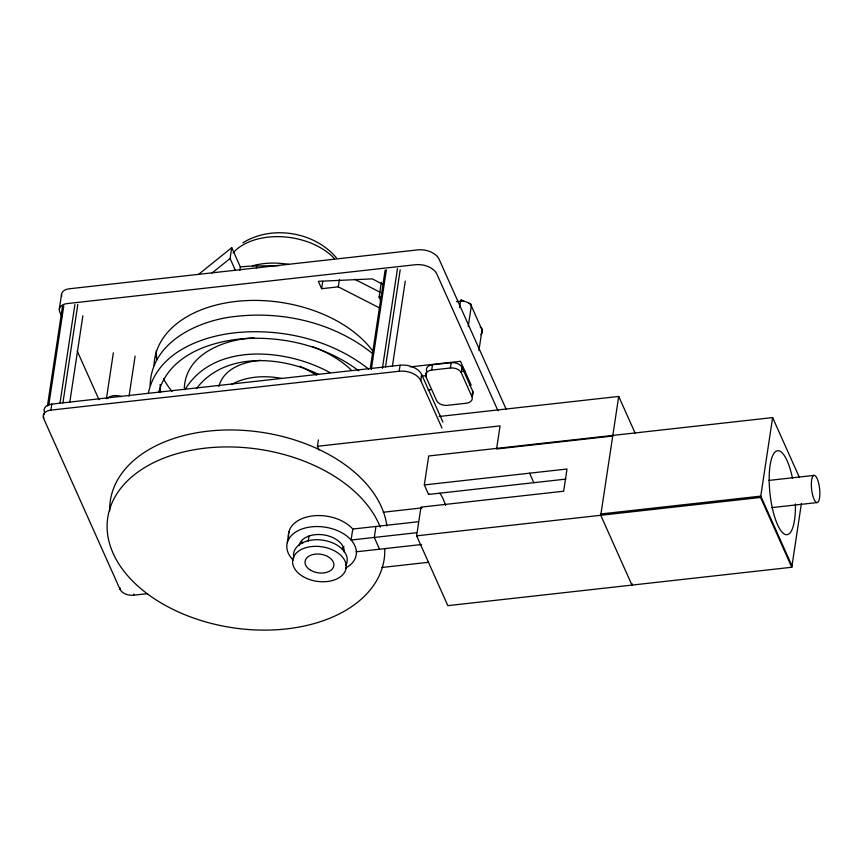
<?xml version="1.0" encoding="UTF-8"?>
<svg xmlns="http://www.w3.org/2000/svg" width="863" height="863" viewBox="0 0 863 863"><rect width="100%" height="100%" fill="white"/><g stroke="black" fill="none" stroke-linecap="round" stroke-linejoin="round"><path stroke-width="1.29" d="M160.13 384.402L160.572 392.32M184.337 387.832C185.901 353.83 224.822 339.127 254.024 337.875M59.299 309.191L61.532 294.369M147.573 593.647L133.646 595.2A11.003 7.098 8.6 0 1 120 589.246L43.625 418.415L43.797 417.282M44.196 414.639L44.423 413.129M47.443 405.923L62.535 306.149M48.695 405.599L63.786 305.826M43.625 418.415A11.003 7.098 8.6 0 1 50.895 410.119L51.812 404.089L400.065 365.222A17.465 11.273 8.6 0 1 421.727 374.661L442.913 422.05M60 403.032L74.887 304.585M62.923 402.892L77.81 304.445M69.795 402.234L82.87 315.761M106.419 398.738L113.366 352.805M129.04 396.279L135.113 356.095M120 589.246L120.173 588.113M156.171 355.901L156.063 356.581A119.342 77.034 8.6 0 0 156.408 357.972M133.646 595.2L133.819 594.068M235.48 270.54L230.087 258.479L231.726 247.67L198.9 274.121M239.838 270.346L240.346 266.969L231.726 247.67M256.43 267.983L256.743 265.955L278.706 265.653M379.321 307.8L338.285 286.84L321.619 288.706L322.74 281.295M287.293 542.676L288.954 531.694M338.285 286.84L339.407 279.439M319.073 449.957L317.433 446.29L318.393 439.947M308.177 541.284L308.965 536.096M381.122 301.716L379.084 297.174L381.327 282.352M370.238 368.587L385.125 270.151M371.295 369.591L386.387 269.817M382.395 368.35L397.476 268.576M356.473 551.112L356.365 551.791L421.522 544.521M385.524 366.883L400.205 269.774M392.395 366.225L405.265 281.09M50.895 410.119L399.159 371.252L400.065 365.222M375.955 526.452L374.294 537.444L379.547 549.213M441.996 428.091L420.81 380.702L421.727 374.661M425.912 376.656L426.71 371.327A8.738 5.642 8.6 0 1 432.492 364.758L451.209 362.665A8.738 5.642 8.6 0 1 462.029 367.39L472.751 391.349L471.942 396.667A8.738 5.642 8.6 0 1 466.16 403.248L447.444 405.34A8.738 5.642 8.6 0 1 436.624 400.615L425.912 376.656A8.738 5.642 8.6 0 1 431.683 370.076L432.492 364.758M801.436 503.366L791.77 567.25L447.843 605.643L416.624 535.826L420.961 507.142L563.647 491.209L567.013 469.008L424.326 484.93L428.706 455.977L772.633 417.584L799.472 477.595M431.683 370.076L450.4 367.994L451.209 362.665M459.526 307.649L460.497 301.209A4.369 1.273 83.6 0 1 462.266 300.734A4.369 2.816 8.6 0 1 463.863 300.756M471.942 396.667L461.23 372.708L462.029 367.39M468.21 326.559L471.327 305.923A4.369 3.085 -24.1 0 0 469.17 303.15M478.922 350.518L482.039 329.882L471.327 305.923A8.738 5.642 8.6 0 0 460.497 301.209L456.495 301.651M439.181 416.484L618.717 396.441L600.745 515.276L631.964 585.092L632.158 583.766M791.77 567.25L760.562 497.444L772.633 417.584M148.263 393.593C156.667 352.158 202.978 335.049 240.788 332.255C285.847 328.997 332.913 340.853 368.652 369.062M218.878 386.462C223.452 368.49 244.11 361.532 260.691 360.356M158.695 392.352C168.76 355.027 211.208 340.669 246.095 338.566C285.761 336.354 326.807 346.786 358.792 370.81M184.984 389.709C213.992 341.424 287.325 348.879 329.925 372.622M196.462 388.609C224.294 351.673 281.219 356.074 318.674 374.413M212.028 273.021L230.087 258.479M242.902 242.794C271.834 224.779 314.423 231.737 336.365 257.767M231.478 384.477C246.613 376.128 264.844 375.319 281.554 378.382M379.084 297.174L381.64 296.883M410.259 366.894L460.497 361.284L471.166 385.146L469.353 385.34M421.079 376.16L426.042 375.61M462.568 371.532L465.092 371.252M428.113 389.947L430.993 389.623M317.433 446.29L500.076 425.901L496.581 448.987L612.73 436.02M424.326 484.93L428.566 494.434L565.912 479.105M383.301 512.223L421.964 507.908M768.804 480.432L814.187 475.373M417.919 521.77L352.762 529.041L351.101 540.033L416.257 532.762M600.95 513.949L760.756 496.117L791.975 565.923M416.624 535.826L760.562 497.444M771.619 507.649L817.002 502.579A13.689 4.002 83.6 0 0 818.372 482.104A13.689 4.002 83.6 0 0 811.414 482.244A13.689 4.002 83.6 0 0 817.002 502.579M381.888 567.487L428.749 562.266M311.964 346.408C326.311 351.705 339.968 359.342 351.133 369.893M299.946 366.29L301.349 366.851M302.73 367.422L316.678 375.103M354.596 279.213L380.389 292.384M383.043 284.542L372.331 278.878L318.328 281.327L321.619 288.706M371.899 353.032C334.089 322.902 283.506 310.95 235.847 316.387C198.145 320.238 150.928 342.212 150.162 385.556M618.717 396.441L635.146 433.183M506.257 409.429L439.159 259.364A17.465 11.273 8.6 0 0 417.509 249.914L69.245 288.792A11.003 7.098 8.6 0 0 61.726 296.43M529.58 473.183L533.819 482.687M497.962 410.702L436.915 274.186A17.465 11.273 8.6 0 0 415.265 264.736L67.012 303.603A11.003 7.098 8.6 0 0 59.73 311.888L61.856 316.635M77.239 351.036L98.986 399.677M233.118 252.859A59.428 38.36 8.6 0 1 334.553 258.706M252.406 265.815A59.428 38.36 8.6 0 1 289.029 264.456M172.125 391.489A116.591 75.254 8.6 0 1 163.463 378.728M156.926 359.806A116.591 75.254 8.6 0 1 156.322 350.712M154.078 365.534A116.591 75.254 8.6 0 1 244.229 300.723A116.591 75.254 8.6 0 1 373.56 352.104M240.346 266.969A119.342 77.034 8.6 0 1 256.743 265.955M107.681 398.145A11.003 7.098 8.6 0 1 121.381 396.613M480.928 334.617A8.738 5.642 8.6 0 0 482.039 329.882A4.369 3.085 -24.1 0 0 480.238 327.206M472.751 391.349A8.738 5.642 8.6 0 1 472.104 395.61M450.4 367.994A8.738 5.642 8.6 0 1 461.23 372.708M399.159 371.252A17.465 11.273 8.6 0 1 420.81 380.702M44.531 412.374A11.003 7.098 8.6 0 1 51.812 404.089M293.841 557.8A27.033 17.454 8.6 0 1 322.999 540.195A27.033 17.454 8.6 0 1 345.642 565.632M109.698 510.939A139.763 90.205 8.6 0 1 241.467 430.259A139.763 90.205 8.6 0 1 386.861 525.934M384.779 549.138A139.763 90.205 8.6 0 1 188.468 616.15A139.763 90.205 8.6 0 1 156.473 461.274A139.763 90.205 8.6 0 1 380.249 527.185M288.674 537.983A35.016 22.6 8.6 0 1 312.406 515.945A35.016 22.6 8.6 0 1 353.377 529.753M293.204 560.173A35.016 22.6 8.6 0 1 300.195 529.688A35.016 22.6 8.6 0 1 348.016 537.002A35.016 22.6 8.6 0 1 345.416 568.167M343.949 546.462A22.88 14.768 8.6 0 1 341.824 548.706M302.784 543.183A22.88 14.768 8.6 0 1 301.877 541.684M299.127 545.276A22.88 14.768 8.6 0 1 323.97 534.931A22.88 14.768 8.6 0 1 344.283 552.331M428.566 494.434A42.255 12.352 83.6 0 1 428.879 493.733M439.893 493.183A42.255 12.352 83.6 0 1 445.599 505.394M795.427 503.981A42.255 12.352 83.6 0 1 778.998 527.66A42.255 12.352 83.6 0 1 771.263 459.688A42.255 12.352 83.6 0 1 792.504 478.221M302.999 576.527A27.033 17.454 8.6 0 0 346.009 568.706A27.033 17.454 8.6 0 0 309.17 546.915A27.033 17.454 8.6 0 0 302.999 576.527M310.745 570.303A14.531 9.374 8.6 0 0 333.787 565.966A14.531 9.374 8.6 0 0 313.862 554.348A14.531 9.374 8.6 0 0 310.745 570.303"/></g></svg>
